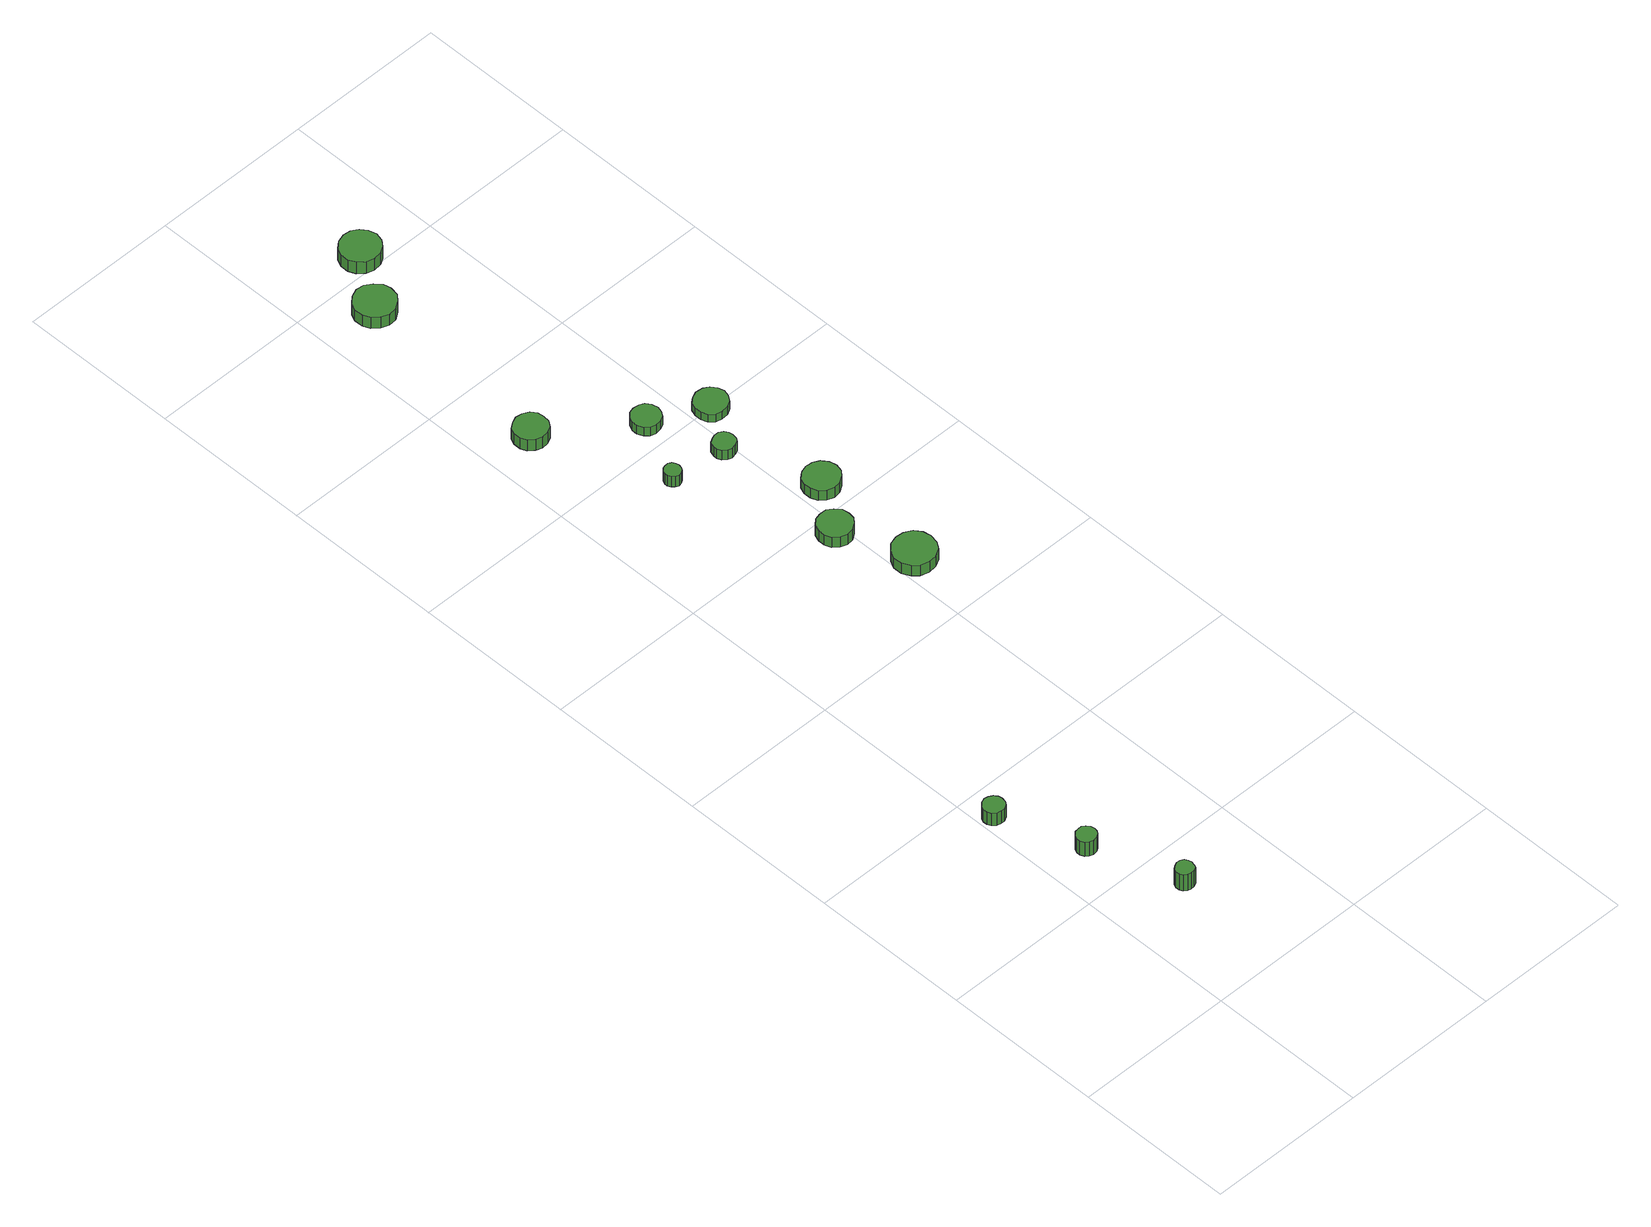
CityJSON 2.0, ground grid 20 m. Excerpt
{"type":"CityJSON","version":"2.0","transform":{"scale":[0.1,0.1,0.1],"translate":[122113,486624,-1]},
"CityObjects":{
"tree1":{"type":"SolitaryVegetationObject","attributes":{"function":"something"}},
"tree2":{"type":"SolitaryVegetationObject","attributes":{"function":"something"},"geometry":[{"type":"MultiSurface","lod":"1","boundaries":[[[0,1,2,3,4,5,6,7,8,9,10,11,12,13,14]],[[15,16,17,18,19,20,21,22,23,24,25,26,27,28,29]],[[0,29,28,1]],[[1,28,27,2]],[[2,27,26,3]],[[3,26,25,4]],[[4,25,24,5]],[[5,24,23,6]],[[6,23,22,7]],[[7,22,21,8]],[[8,21,20,9]],[[9,20,19,10]],[[10,19,18,11]],[[11,18,17,12]],[[12,17,16,13]],[[13,16,15,14]],[[14,15,29,0]]]}]},
"tree3":{"type":"SolitaryVegetationObject","attributes":{"function":"something"},"geometry":[{"type":"MultiSurface","lod":"1","boundaries":[[[30,31,32,33,34,35,36,37,38,39,40,41,42,43,44]],[[45,46,47,48,49,50,51,52,53,54,55,56,57,58,59]],[[30,59,58,31]],[[31,58,57,32]],[[32,57,56,33]],[[33,56,55,34]],[[34,55,54,35]],[[35,54,53,36]],[[36,53,52,37]],[[37,52,51,38]],[[38,51,50,39]],[[39,50,49,40]],[[40,49,48,41]],[[41,48,47,42]],[[42,47,46,43]],[[43,46,45,44]],[[44,45,59,30]]]}]},
"tree4":{"type":"SolitaryVegetationObject","attributes":{"function":"something"},"geometry":[{"type":"MultiSurface","lod":"1","boundaries":[[[60,61,62,63,64,65,66,67,68,69,70,71,72,73,74]],[[75,76,77,78,79,80,81,82,83,84,85,86,87,88,89]],[[60,89,88,61]],[[61,88,87,62]],[[62,87,86,63]],[[63,86,85,64]],[[64,85,84,65]],[[65,84,83,66]],[[66,83,82,67]],[[67,82,81,68]],[[68,81,80,69]],[[69,80,79,70]],[[70,79,78,71]],[[71,78,77,72]],[[72,77,76,73]],[[73,76,75,74]],[[74,75,89,60]]]}]},
"tree5":{"type":"SolitaryVegetationObject","attributes":{"function":"something"},"geometry":[{"type":"MultiSurface","lod":"1","boundaries":[[[90,91,92,93,94,95,96,97,98,99,100,101,102,103,104]],[[105,106,107,108,109,110,111,112,113,114,115,116,117,118,119]],[[90,119,118,91]],[[91,118,117,92]],[[92,117,116,93]],[[93,116,115,94]],[[94,115,114,95]],[[95,114,113,96]],[[96,113,112,97]],[[97,112,111,98]],[[98,111,110,99]],[[99,110,109,100]],[[100,109,108,101]],[[101,108,107,102]],[[102,107,106,103]],[[103,106,105,104]],[[104,105,119,90]]]}]},
"tree6":{"type":"SolitaryVegetationObject","attributes":{"function":"something"},"geometry":[{"type":"MultiSurface","lod":"1","boundaries":[[[120,121,122,123,124,125,126,127,128,129,130,131,132,133,134]],[[135,136,137,138,139,140,141,142,143,144,145,146,147,148,149]],[[120,149,148,121]],[[121,148,147,122]],[[122,147,146,123]],[[123,146,145,124]],[[124,145,144,125]],[[125,144,143,126]],[[126,143,142,127]],[[127,142,141,128]],[[128,141,140,129]],[[129,140,139,130]],[[130,139,138,131]],[[131,138,137,132]],[[132,137,136,133]],[[133,136,135,134]],[[134,135,149,120]]]}]},
"tree7":{"type":"SolitaryVegetationObject","attributes":{"function":"something"},"geometry":[{"type":"MultiSurface","lod":"1","boundaries":[[[150,151,152,153,154,155,156,157,158,159,160,161,162,163,164]],[[165,166,167,168,169,170,171,172,173,174,175,176,177,178,179]],[[150,179,178,151]],[[151,178,177,152]],[[152,177,176,153]],[[153,176,175,154]],[[154,175,174,155]],[[155,174,173,156]],[[156,173,172,157]],[[157,172,171,158]],[[158,171,170,159]],[[159,170,169,160]],[[160,169,168,161]],[[161,168,167,162]],[[162,167,166,163]],[[163,166,165,164]],[[164,165,179,150]]]}]},
"tree8":{"type":"SolitaryVegetationObject","attributes":{"function":"something"},"geometry":[{"type":"MultiSurface","lod":"1","boundaries":[[[180,181,182,183,184,185,186,187,188,189,190,191,192,193,194]],[[195,196,197,198,199,200,201,202,203,204,205,206,207,208,209]],[[180,209,208,181]],[[181,208,207,182]],[[182,207,206,183]],[[183,206,205,184]],[[184,205,204,185]],[[185,204,203,186]],[[186,203,202,187]],[[187,202,201,188]],[[188,201,200,189]],[[189,200,199,190]],[[190,199,198,191]],[[191,198,197,192]],[[192,197,196,193]],[[193,196,195,194]],[[194,195,209,180]]]}]},
"tree9":{"type":"SolitaryVegetationObject","attributes":{"function":"something"},"geometry":[{"type":"MultiSurface","lod":"1","boundaries":[[[210,211,212,213,214,215,216,217,218,219,220,221,222,223,224]],[[225,226,227,228,229,230,231,232,233,234,235,236,237,238,239]],[[210,239,238,211]],[[211,238,237,212]],[[212,237,236,213]],[[213,236,235,214]],[[214,235,234,215]],[[215,234,233,216]],[[216,233,232,217]],[[217,232,231,218]],[[218,231,230,219]],[[219,230,229,220]],[[220,229,228,221]],[[221,228,227,222]],[[222,227,226,223]],[[223,226,225,224]],[[224,225,239,210]]]}]},
"tree10":{"type":"SolitaryVegetationObject","attributes":{"function":"something"},"geometry":[{"type":"MultiSurface","lod":"1","boundaries":[[[240,241,242,243,244,245,246,247,248,249,250,251,252,253,254]],[[255,256,257,258,259,260,261,262,263,264,265,266,267,268,269]],[[240,269,268,241]],[[241,268,267,242]],[[242,267,266,243]],[[243,266,265,244]],[[244,265,264,245]],[[245,264,263,246]],[[246,263,262,247]],[[247,262,261,248]],[[248,261,260,249]],[[249,260,259,250]],[[250,259,258,251]],[[251,258,257,252]],[[252,257,256,253]],[[253,256,255,254]],[[254,255,269,240]]]}]},
"tree11":{"type":"SolitaryVegetationObject","attributes":{"function":"something"},"geometry":[{"type":"MultiSurface","lod":"1","boundaries":[[[270,271,272,273,274,275,276,277,278,279,280,281,282,283,284]],[[285,286,287,288,289,290,291,292,293,294,295,296,297,298,299]],[[270,299,298,271]],[[271,298,297,272]],[[272,297,296,273]],[[273,296,295,274]],[[274,295,294,275]],[[275,294,293,276]],[[276,293,292,277]],[[277,292,291,278]],[[278,291,290,279]],[[279,290,289,280]],[[280,289,288,281]],[[281,288,287,282]],[[282,287,286,283]],[[283,286,285,284]],[[284,285,299,270]]]}]},
"tree12":{"type":"SolitaryVegetationObject","attributes":{"function":"something"},"geometry":[{"type":"MultiSurface","lod":"1","boundaries":[[[300,301,302,303,304,305,306,307,308,309,310,311,312,313,314]],[[315,316,317,318,319,320,321,322,323,324,325,326,327,328,329]],[[300,329,328,301]],[[301,328,327,302]],[[302,327,326,303]],[[303,326,325,304]],[[304,325,324,305]],[[305,324,323,306]],[[306,323,322,307]],[[307,322,321,308]],[[308,321,320,309]],[[309,320,319,310]],[[310,319,318,311]],[[311,318,317,312]],[[312,317,316,313]],[[313,316,315,314]],[[314,315,329,300]]]}]},
"tree13":{"type":"SolitaryVegetationObject","attributes":{"function":"something"},"geometry":[{"type":"MultiSurface","lod":"1","boundaries":[[[330,331,332,333,334,335,336,337,338,339,340,341,342,343,344]],[[345,346,347,348,349,350,351,352,353,354,355,356,357,358,359]],[[330,359,358,331]],[[331,358,357,332]],[[332,357,356,333]],[[333,356,355,334]],[[334,355,354,335]],[[335,354,353,336]],[[336,353,352,337]],[[337,352,351,338]],[[338,351,350,339]],[[339,350,349,340]],[[340,349,348,341]],[[341,348,347,342]],[[342,347,346,343]],[[343,346,345,344]],[[344,345,359,330]]]}]},
"tree14":{"type":"SolitaryVegetationObject","attributes":{"function":"something"},"geometry":[{"type":"MultiSurface","lod":"1","boundaries":[[[360,361,362,363,364,365,366,367,368,369,370,371,372,373,374]],[[375,376,377,378,379,380,381,382,383,384,385,386,387,388,389]],[[360,389,388,361]],[[361,388,387,362]],[[362,387,386,363]],[[363,386,385,364]],[[364,385,384,365]],[[365,384,383,366]],[[366,383,382,367]],[[367,382,381,368]],[[368,381,380,369]],[[369,380,379,370]],[[370,379,378,371]],[[371,378,377,372]],[[372,377,376,373]],[[373,376,375,374]],[[374,375,389,360]]]}]}
},
"vertices":[
[31,363,26],[30,368,26],[27,372,26],[22,375,26],[17,376,26],[11,374,26],[7,370,26],[5,365,26],[5,360,26],[7,355,26],[11,351,26],[17,350,26],[22,350,26],[27,353,26],[30,357,26],[30,357,7],[27,353,7],[22,350,7],[17,350,7],[11,351,7],[7,355,7],[5,360,7],[5,365,7],[7,370,7],[11,374,7],[17,376,7],[22,375,7],[27,372,7],[30,368,7],[31,363,7],
[68,260,29],[67,265,29],[64,269,29],[60,272,29],[55,272,29],[50,271,29],[46,267,29],[44,263,29],[44,258,29],[46,253,29],[50,250,29],[55,248,29],[60,249,29],[64,251,29],[67,255,29],[67,255,7],[64,251,7],[60,249,7],[55,248,7],[50,250,7],[46,253,7],[44,258,7],[44,263,7],[46,267,7],[50,271,7],[55,272,7],[60,272,7],[64,269,7],[67,265,7],[68,260,7],
[105,150,32],[104,154,32],[102,158,32],[98,160,32],[93,161,32],[89,159,32],[85,156,32],[83,152,32],[83,147,32],[85,143,32],[89,140,32],[93,139,32],[98,139,32],[102,141,32],[104,145,32],[104,145,7],[102,141,7],[98,139,7],[93,139,7],[89,140,7],[85,143,7],[83,147,7],[83,152,7],[85,156,7],[89,159,7],[93,161,7],[98,160,7],[102,158,7],[104,154,7],[105,150,7],
[77,1104,27],[76,1112,27],[71,1119,27],[63,1123,27],[55,1124,27],[47,1121,27],[40,1116,27],[37,1108,27],[37,1099,27],[40,1092,27],[47,1086,27],[55,1083,27],[63,1084,27],[71,1088,27],[76,1095,27],[76,1095,10],[71,1088,10],[63,1084,10],[55,1083,10],[47,1086,10],[40,1092,10],[37,1099,10],[37,1108,10],[40,1116,10],[47,1121,10],[55,1124,10],[63,1123,10],[71,1119,10],[76,1112,10],[77,1104,10],
[130,952,26],[129,956,26],[127,960,26],[123,962,26],[119,962,26],[115,961,26],[112,958,26],[110,954,26],[110,950,26],[112,946,26],[115,943,26],[119,941,26],[123,942,26],[127,944,26],[129,948,26],[129,948,10],[127,944,10],[123,942,10],[119,941,10],[115,943,10],[112,946,10],[110,950,10],[110,954,10],[112,958,10],[115,961,10],[119,962,10],[123,962,10],[127,960,10],[129,956,10],[130,952,10],
[209,774,26],[208,783,26],[202,790,26],[195,795,26],[186,795,26],[178,793,26],[171,787,26],[168,779,26],[168,770,26],[171,762,26],[178,756,26],[186,753,26],[195,754,26],[202,759,26],[208,766,26],[208,766,10],[202,759,10],[195,754,10],[186,753,10],[178,756,10],[171,762,10],[168,770,10],[168,779,10],[171,787,10],[178,793,10],[186,795,10],[195,795,10],[202,790,10],[208,783,10],[209,774,10],
[248,689,26],[246,699,26],[240,708,26],[230,713,26],[220,714,26],[209,711,26],[202,704,26],[197,694,26],[197,683,26],[202,673,26],[209,666,26],[220,663,26],[230,664,26],[240,669,26],[246,678,26],[246,678,10],[240,669,10],[230,664,10],[220,663,10],[209,666,10],[202,673,10],[197,683,10],[197,694,10],[202,704,10],[209,711,10],[220,714,10],[230,713,10],[240,708,10],[246,699,10],[248,689,10],
[175,1029,24],[173,1037,24],[169,1043,24],[163,1046,24],[155,1047,24],[148,1045,24],[143,1040,24],[140,1033,24],[140,1026,24],[143,1019,24],[148,1014,24],[155,1012,24],[163,1013,24],[169,1016,24],[173,1022,24],[173,1022,11],[169,1016,11],[163,1013,11],[155,1012,11],[148,1014,11],[143,1019,11],[140,1026,11],[140,1033,11],[143,1040,11],[148,1045,11],[155,1047,11],[163,1046,11],[169,1043,11],[173,1037,11],[175,1029,11],
[203,944,25],[202,949,25],[199,954,25],[194,957,25],[188,957,25],[183,955,25],[178,952,25],[176,946,25],[176,941,25],[178,936,25],[183,932,25],[188,930,25],[194,931,25],[199,933,25],[202,938,25],[202,938,10],[199,933,10],[194,931,10],[188,930,10],[183,932,10],[178,936,10],[176,941,10],[176,946,10],[178,952,10],[183,955,10],[188,957,10],[194,957,10],[199,954,10],[202,949,10],[203,944,10],
[93,1351,28],[91,1361,28],[84,1369,28],[75,1375,28],[65,1376,28],[55,1372,28],[47,1365,28],[43,1356,28],[43,1345,28],[47,1336,28],[55,1329,28],[65,1325,28],[75,1326,28],[84,1332,28],[91,1340,28],[91,1340,11],[84,1332,11],[75,1326,11],[65,1325,11],[55,1329,11],[47,1336,11],[43,1345,11],[43,1356,11],[47,1365,11],[55,1372,11],[65,1376,11],[75,1375,11],[84,1369,11],[91,1361,11],[93,1351,11],
[250,834,25],[248,843,25],[242,851,25],[234,855,25],[225,856,25],[216,853,25],[209,847,25],[206,839,25],[206,830,25],[209,821,25],[216,815,25],[225,812,25],[234,813,25],[242,818,25],[248,825,25],[248,825,10],[242,818,10],[234,813,10],[225,812,10],[216,815,10],[209,821,10],[206,830,10],[206,839,10],[209,847,10],[216,853,10],[225,856,10],[234,855,10],[242,851,10],[248,843,10],[250,834,10],
[243,997,23],[241,1005,23],[236,1012,23],[229,1016,23],[220,1017,23],[212,1014,23],[206,1009,23],[203,1001,23],[203,993,23],[206,985,23],[212,979,23],[220,977,23],[229,978,23],[236,982,23],[241,989,23],[241,989,11],[236,982,11],[229,978,11],[220,977,11],[212,979,11],[206,985,11],[203,993,11],[203,1001,11],[206,1009,11],[212,1014,11],[220,1017,11],[229,1016,11],[236,1012,11],[241,1005,11],[243,997,11],
[137,1417,30],[134,1427,30],[128,1435,30],[120,1440,30],[110,1441,30],[100,1438,30],[92,1431,30],[88,1422,30],[88,1412,30],[92,1403,30],[100,1396,30],[110,1393,30],[120,1394,30],[128,1399,30],[134,1407,30],[134,1407,12],[128,1399,12],[120,1394,12],[110,1393,12],[100,1396,12],[92,1403,12],[88,1412,12],[88,1422,12],[92,1431,12],[100,1438,12],[110,1441,12],[120,1440,12],[128,1435,12],[134,1427,12],[137,1417,12]
]}
